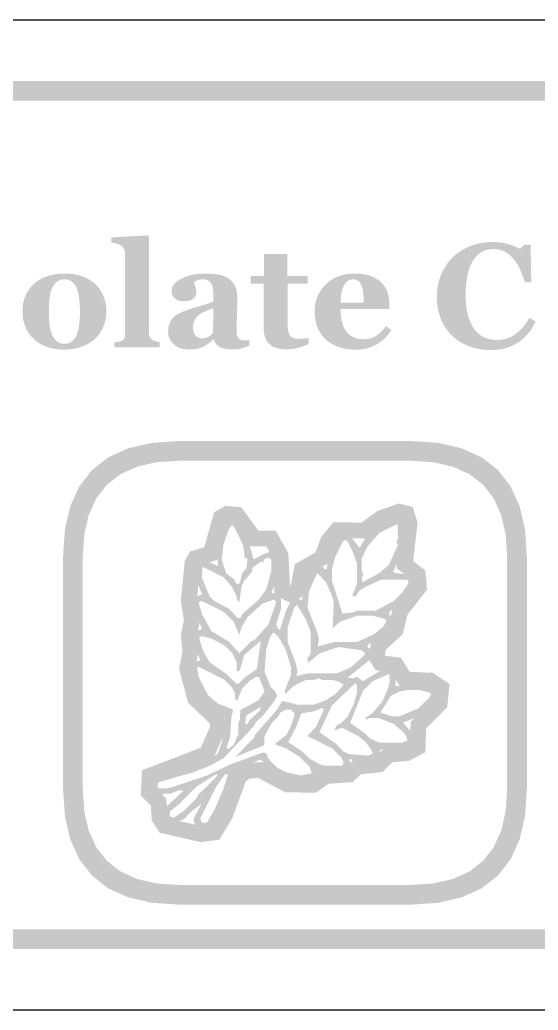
# Model space of a CAD drawing. Header units: millimetres. Extents: x 4 to 272, y 4 to 144.
# Drawn here: x 234.42 to 244.93, y 75.96 to 96.04 of the extents above; entities that cross this region are included whole.
import ezdxf

# ---------------------------------------------------------------- set-up
doc = ezdxf.new("R2010")
doc.units = ezdxf.units.MM
doc.layers.add('CUT', color=1, linetype='Continuous')
doc.layers.add('RASTER', color=7, linetype='Continuous')

msp = doc.modelspace()

# ---------------------------------------------------------------- hatches: boundary and pattern name
at = {"layer": 'RASTER'}
h = msp.add_hatch(color=7, dxfattribs=at)
h.paths.add_polyline_path([(209.2, 92.6), (209.234, 93.116), (209.337, 93.563), (209.509, 93.941), (209.75, 94.25), (210.059, 94.491), (210.438, 94.663), (210.884, 94.766), (211.4, 94.8), (268.6, 94.8), (269.116, 94.766), (269.563, 94.663), (269.941, 94.491), (270.25, 94.25), (270.491, 93.941), (270.663, 93.563), (270.766, 93.116), (270.8, 92.6), (270.8, 79.4), (270.766, 78.884), (270.662, 78.438), (270.491, 78.059), (270.25, 77.75), (269.941, 77.509), (269.563, 77.338), (269.116, 77.234), (268.6, 77.2), (211.4, 77.2), (210.884, 77.234), (210.438, 77.338), (210.059, 77.509), (209.75, 77.75), (209.509, 78.059), (209.337, 78.438), (209.234, 78.884), (209.2, 79.4)])
h.paths.add_polyline_path([(209.6, 92.6), (209.6, 79.4), (209.628, 78.978), (209.712, 78.613), (209.853, 78.303), (210.05, 78.05), (210.303, 77.853), (210.613, 77.712), (210.978, 77.628), (211.4, 77.6), (268.6, 77.6), (269.022, 77.628), (269.388, 77.712), (269.697, 77.853), (269.95, 78.05), (270.147, 78.303), (270.287, 78.613), (270.372, 78.978), (270.4, 79.4), (270.4, 92.6), (270.372, 93.022), (270.287, 93.388), (270.147, 93.697), (269.95, 93.95), (269.697, 94.147), (269.388, 94.288), (269.022, 94.372), (268.6, 94.4), (211.4, 94.4), (210.978, 94.372), (210.613, 94.288), (210.303, 94.147), (210.05, 93.95), (209.853, 93.697), (209.712, 93.388), (209.628, 93.022), (209.6, 92.6)], flags=0)
for points in [[(237.259, 89.4), (236.34, 89.4), (236.34, 89.507), (236.35, 89.508), (236.359, 89.508), (236.368, 89.509), (236.378, 89.51), (236.387, 89.511), (236.396, 89.512), (236.405, 89.513), (236.414, 89.514), (236.423, 89.515), (236.432, 89.517), (236.44, 89.518), (236.448, 89.52), (236.456, 89.522), (236.463, 89.524), (236.471, 89.526), (236.478, 89.529), (236.489, 89.534), (236.499, 89.539), (236.509, 89.544), (236.517, 89.55), (236.525, 89.557), (236.531, 89.564), (236.537, 89.571), (236.542, 89.579), (236.545, 89.588), (236.549, 89.597), (236.552, 89.607), (236.554, 89.618), (236.556, 89.629), (236.557, 89.641), (236.558, 89.653), (236.558, 89.667), (236.558, 91.29), (236.558, 91.303), (236.557, 91.317), (236.555, 91.33), (236.553, 91.343), (236.549, 91.356), (236.546, 91.369), (236.541, 91.381), (236.536, 91.393), (236.53, 91.404), (236.523, 91.415), (236.516, 91.425), (236.509, 91.435), (236.501, 91.444), (236.493, 91.452), (236.484, 91.459), (236.475, 91.465), (236.467, 91.47), (236.458, 91.475), (236.449, 91.48), (236.438, 91.484), (236.427, 91.489), (236.414, 91.493), (236.401, 91.498), (236.386, 91.502), (236.372, 91.506), (236.357, 91.51), (236.344, 91.513), (236.33, 91.516), (236.318, 91.518), (236.305, 91.52), (236.293, 91.522), (236.281, 91.523), (236.281, 91.629), (237.018, 91.668), (237.04, 91.644), (237.04, 89.686), (237.041, 89.672), (237.041, 89.66), (237.043, 89.648), (237.045, 89.637), (237.048, 89.626), (237.051, 89.616), (237.055, 89.606), (237.059, 89.598), (237.064, 89.59), (237.07, 89.582), (237.077, 89.575), (237.084, 89.568), (237.092, 89.561), (237.101, 89.555), (237.111, 89.55), (237.121, 89.545), (237.128, 89.542), (237.136, 89.539), (237.143, 89.536), (237.151, 89.533), (237.159, 89.53), (237.166, 89.527), (237.174, 89.524), (237.182, 89.522), (237.191, 89.519), (237.199, 89.517), (237.208, 89.515), (237.218, 89.513), (237.227, 89.511), (237.237, 89.509), (237.248, 89.508), (237.259, 89.507)], [(243.962, 89.344), (243.905, 89.345), (243.849, 89.349), (243.794, 89.355), (243.74, 89.363), (243.687, 89.373), (243.635, 89.386), (243.584, 89.401), (243.534, 89.418), (243.485, 89.438), (243.438, 89.459), (243.392, 89.483), (243.348, 89.509), (243.305, 89.537), (243.264, 89.567), (243.225, 89.599), (243.187, 89.633), (243.151, 89.668), (243.118, 89.706), (243.087, 89.745), (243.057, 89.787), (243.03, 89.83), (243.004, 89.876), (242.98, 89.924), (242.958, 89.973), (242.939, 90.025), (242.922, 90.077), (242.907, 90.131), (242.896, 90.186), (242.886, 90.243), (242.88, 90.3), (242.876, 90.359), (242.875, 90.42), (242.876, 90.479), (242.88, 90.538), (242.887, 90.596), (242.896, 90.652), (242.908, 90.708), (242.922, 90.762), (242.939, 90.815), (242.959, 90.867), (242.981, 90.918), (243.005, 90.967), (243.032, 91.014), (243.06, 91.059), (243.091, 91.103), (243.124, 91.145), (243.159, 91.185), (243.196, 91.224), (243.234, 91.26), (243.274, 91.294), (243.316, 91.325), (243.36, 91.355), (243.406, 91.383), (243.453, 91.408), (243.503, 91.432), (243.554, 91.453), (243.607, 91.472), (243.661, 91.489), (243.716, 91.503), (243.771, 91.514), (243.828, 91.523), (243.885, 91.529), (243.943, 91.533), (244.003, 91.534), (244.045, 91.534), (244.087, 91.532), (244.128, 91.528), (244.168, 91.524), (244.207, 91.518), (244.245, 91.511), (244.282, 91.502), (244.318, 91.493), (244.352, 91.482), (244.386, 91.471), (244.418, 91.46), (244.449, 91.448), (244.478, 91.436), (244.506, 91.424), (244.533, 91.411), (244.558, 91.398), (244.649, 91.479), (244.776, 91.479), (244.789, 90.72), (244.66, 90.72), (244.632, 90.804), (244.603, 90.882), (244.572, 90.954), (244.54, 91.021), (244.506, 91.082), (244.471, 91.137), (244.434, 91.186), (244.397, 91.23), (244.357, 91.268), (244.316, 91.301), (244.272, 91.329), (244.226, 91.352), (244.178, 91.369), (244.128, 91.382), (244.076, 91.39), (244.022, 91.392), (243.955, 91.388), (243.892, 91.377), (243.834, 91.358), (243.779, 91.332), (243.729, 91.297), (243.683, 91.256), (243.641, 91.207), (243.603, 91.15), (243.569, 91.086), (243.54, 91.016), (243.515, 90.94), (243.495, 90.858), (243.479, 90.77), (243.468, 90.676), (243.461, 90.576), (243.459, 90.469), (243.46, 90.409), (243.462, 90.35), (243.466, 90.294), (243.471, 90.24), (243.478, 90.188), (243.487, 90.139), (243.497, 90.092), (243.508, 90.047), (243.521, 90.004), (243.535, 89.963), (243.549, 89.925), (243.565, 89.889), (243.581, 89.855), (243.599, 89.822), (243.617, 89.793), (243.636, 89.765), (243.658, 89.738), (243.681, 89.713), (243.705, 89.69), (243.729, 89.668), (243.755, 89.649), (243.781, 89.631), (243.809, 89.615), (243.837, 89.601), (243.866, 89.589), (243.897, 89.579), (243.927, 89.57), (243.959, 89.562), (243.992, 89.557), (244.025, 89.553), (244.059, 89.55), (244.094, 89.549), (244.144, 89.551), (244.193, 89.556), (244.241, 89.565), (244.287, 89.577), (244.332, 89.593), (244.376, 89.612), (244.418, 89.635), (244.459, 89.661), (244.499, 89.69), (244.537, 89.724), (244.575, 89.76), (244.612, 89.801), (244.648, 89.845), (244.684, 89.892), (244.718, 89.943), (244.751, 89.998), (244.877, 89.921), (244.861, 89.89), (244.845, 89.859), (244.827, 89.829), (244.81, 89.799), (244.792, 89.771), (244.773, 89.743), (244.754, 89.717), (244.734, 89.691), (244.713, 89.666), (244.692, 89.642), (244.67, 89.618), (244.647, 89.596), (244.623, 89.575), (244.599, 89.554), (244.574, 89.534), (244.548, 89.516), (244.518, 89.496), (244.488, 89.478), (244.457, 89.46), (244.426, 89.444), (244.394, 89.429), (244.36, 89.415), (244.327, 89.402), (244.292, 89.39), (244.256, 89.379), (244.219, 89.37), (244.18, 89.362), (244.139, 89.356), (244.097, 89.351), (244.054, 89.347), (244.008, 89.345), (243.962, 89.344)], [(240.276, 89.467), (240.252, 89.457), (240.228, 89.447), (240.204, 89.438), (240.179, 89.428), (240.154, 89.419), (240.128, 89.41), (240.102, 89.402), (240.075, 89.393), (240.048, 89.386), (240.019, 89.379), (239.989, 89.373), (239.957, 89.369), (239.923, 89.365), (239.889, 89.363), (239.852, 89.361), (239.815, 89.36), (239.759, 89.362), (239.708, 89.367), (239.66, 89.376), (239.616, 89.388), (239.575, 89.404), (239.538, 89.423), (239.505, 89.446), (239.476, 89.472), (239.45, 89.501), (239.427, 89.533), (239.408, 89.569), (239.393, 89.607), (239.381, 89.648), (239.372, 89.692), (239.367, 89.74), (239.365, 89.79), (239.365, 90.689), (239.101, 90.689), (239.101, 90.847), (239.371, 90.847), (239.371, 91.291), (239.847, 91.291), (239.847, 90.847), (240.257, 90.847), (240.257, 90.689), (239.85, 90.689), (239.85, 89.886), (239.851, 89.845), (239.853, 89.807), (239.857, 89.772), (239.862, 89.74), (239.868, 89.711), (239.877, 89.685), (239.886, 89.663), (239.897, 89.643), (239.911, 89.626), (239.926, 89.612), (239.944, 89.599), (239.964, 89.589), (239.986, 89.581), (240.011, 89.576), (240.039, 89.573), (240.068, 89.571), (240.078, 89.571), (240.09, 89.572), (240.102, 89.572), (240.115, 89.573), (240.13, 89.574), (240.145, 89.575), (240.161, 89.576), (240.178, 89.577), (240.195, 89.579), (240.21, 89.58), (240.225, 89.582), (240.238, 89.583), (240.249, 89.585), (240.26, 89.587), (240.269, 89.589), (240.276, 89.59)]]:
    msp.add_hatch(color=7, dxfattribs=at).paths.add_polyline_path(points)
h = msp.add_hatch(color=7, dxfattribs=at)
h.paths.add_polyline_path([(235.955, 90.68), (235.981, 90.654), (236.006, 90.627), (236.029, 90.599), (236.05, 90.569), (236.07, 90.538), (236.089, 90.506), (236.105, 90.473), (236.12, 90.439), (236.134, 90.403), (236.145, 90.367), (236.155, 90.33), (236.163, 90.292), (236.169, 90.254), (236.174, 90.214), (236.177, 90.175), (236.177, 90.134), (236.177, 90.094), (236.174, 90.054), (236.17, 90.015), (236.163, 89.976), (236.155, 89.938), (236.146, 89.9), (236.134, 89.863), (236.121, 89.827), (236.106, 89.792), (236.09, 89.757), (236.071, 89.725), (236.052, 89.693), (236.03, 89.663), (236.007, 89.634), (235.983, 89.606), (235.956, 89.58), (235.927, 89.554), (235.896, 89.528), (235.863, 89.505), (235.829, 89.483), (235.794, 89.463), (235.758, 89.444), (235.72, 89.427), (235.68, 89.412), (235.639, 89.398), (235.597, 89.386), (235.553, 89.376), (235.508, 89.368), (235.462, 89.361), (235.414, 89.357), (235.364, 89.354), (235.313, 89.353), (235.269, 89.354), (235.226, 89.356), (235.183, 89.36), (235.142, 89.366), (235.101, 89.373), (235.061, 89.382), (235.022, 89.392), (234.984, 89.404), (234.947, 89.418), (234.911, 89.433), (234.877, 89.45), (234.843, 89.468), (234.81, 89.489), (234.779, 89.51), (234.748, 89.533), (234.719, 89.558), (234.691, 89.583), (234.666, 89.61), (234.642, 89.638), (234.619, 89.668), (234.598, 89.699), (234.578, 89.731), (234.56, 89.765), (234.543, 89.801), (234.528, 89.837), (234.515, 89.875), (234.503, 89.914), (234.494, 89.954), (234.487, 89.994), (234.482, 90.036), (234.479, 90.079), (234.478, 90.124), (234.479, 90.167), (234.482, 90.209), (234.486, 90.25), (234.492, 90.29), (234.5, 90.328), (234.51, 90.365), (234.521, 90.402), (234.535, 90.436), (234.55, 90.47), (234.566, 90.503), (234.585, 90.535), (234.605, 90.566), (234.627, 90.596), (234.651, 90.625), (234.677, 90.653), (234.704, 90.68), (234.732, 90.705), (234.761, 90.729), (234.792, 90.751), (234.825, 90.771), (234.859, 90.79), (234.895, 90.808), (234.932, 90.824), (234.971, 90.839), (235.012, 90.852), (235.053, 90.864), (235.096, 90.874), (235.139, 90.882), (235.184, 90.888), (235.231, 90.892), (235.278, 90.895), (235.326, 90.896), (235.377, 90.895), (235.426, 90.892), (235.473, 90.888), (235.519, 90.882), (235.564, 90.874), (235.606, 90.864), (235.648, 90.852), (235.688, 90.839), (235.726, 90.824), (235.763, 90.808), (235.798, 90.79), (235.832, 90.771), (235.865, 90.751), (235.896, 90.729), (235.926, 90.705), (235.955, 90.68)])
h.paths.add_polyline_path([(235.58, 89.665), (235.588, 89.686), (235.595, 89.708), (235.602, 89.732), (235.608, 89.756), (235.614, 89.781), (235.619, 89.808), (235.623, 89.836), (235.627, 89.864), (235.631, 89.894), (235.634, 89.925), (235.637, 89.958), (235.639, 89.991), (235.641, 90.026), (235.642, 90.062), (235.643, 90.099), (235.643, 90.137), (235.643, 90.163), (235.642, 90.19), (235.641, 90.218), (235.639, 90.247), (235.637, 90.276), (235.635, 90.307), (235.632, 90.339), (235.628, 90.371), (235.624, 90.403), (235.62, 90.434), (235.615, 90.462), (235.61, 90.489), (235.604, 90.514), (235.598, 90.538), (235.591, 90.559), (235.584, 90.579), (235.575, 90.602), (235.565, 90.623), (235.554, 90.643), (235.542, 90.662), (235.53, 90.679), (235.516, 90.695), (235.502, 90.71), (235.487, 90.724), (235.471, 90.737), (235.454, 90.747), (235.435, 90.756), (235.416, 90.764), (235.396, 90.77), (235.375, 90.774), (235.353, 90.776), (235.329, 90.777), (235.304, 90.776), (235.28, 90.773), (235.257, 90.769), (235.236, 90.763), (235.216, 90.755), (235.197, 90.745), (235.179, 90.733), (235.163, 90.72), (235.148, 90.705), (235.134, 90.689), (235.12, 90.672), (235.108, 90.654), (235.096, 90.635), (235.086, 90.615), (235.076, 90.594), (235.067, 90.572), (235.06, 90.551), (235.053, 90.528), (235.047, 90.505), (235.041, 90.481), (235.036, 90.456), (235.032, 90.431), (235.028, 90.404), (235.025, 90.376), (235.022, 90.348), (235.02, 90.32), (235.018, 90.291), (235.016, 90.262), (235.015, 90.233), (235.014, 90.203), (235.013, 90.173), (235.013, 90.143), (235.013, 90.104), (235.014, 90.066), (235.014, 90.031), (235.016, 89.997), (235.017, 89.965), (235.019, 89.934), (235.021, 89.905), (235.023, 89.878), (235.026, 89.852), (235.03, 89.826), (235.035, 89.8), (235.041, 89.773), (235.047, 89.747), (235.055, 89.721), (235.064, 89.694), (235.073, 89.668), (235.082, 89.646), (235.092, 89.625), (235.102, 89.605), (235.114, 89.587), (235.127, 89.569), (235.14, 89.553), (235.154, 89.538), (235.17, 89.525), (235.186, 89.512), (235.203, 89.501), (235.222, 89.492), (235.241, 89.485), (235.262, 89.479), (235.283, 89.475), (235.306, 89.473), (235.329, 89.472), (235.351, 89.473), (235.372, 89.475), (235.392, 89.479), (235.411, 89.484), (235.429, 89.491), (235.447, 89.499), (235.464, 89.509), (235.48, 89.521), (235.496, 89.534), (235.51, 89.548), (235.524, 89.564), (235.537, 89.581), (235.549, 89.6), (235.56, 89.62), (235.57, 89.642), (235.58, 89.665)], flags=0)
h = msp.add_hatch(color=7, dxfattribs=at)
h.paths.add_polyline_path([(239.073, 89.431), (239.057, 89.424), (239.04, 89.417), (239.022, 89.411), (239.003, 89.404), (238.984, 89.398), (238.964, 89.391), (238.943, 89.385), (238.921, 89.379), (238.899, 89.374), (238.877, 89.369), (238.854, 89.365), (238.831, 89.362), (238.807, 89.359), (238.784, 89.358), (238.759, 89.356), (238.735, 89.356), (238.692, 89.357), (238.651, 89.359), (238.613, 89.364), (238.579, 89.369), (238.547, 89.377), (238.518, 89.386), (238.493, 89.397), (238.47, 89.41), (238.45, 89.424), (238.431, 89.439), (238.414, 89.456), (238.399, 89.475), (238.385, 89.494), (238.373, 89.516), (238.363, 89.538), (238.354, 89.563), (238.345, 89.563), (238.333, 89.55), (238.321, 89.539), (238.309, 89.527), (238.297, 89.516), (238.285, 89.506), (238.273, 89.496), (238.261, 89.487), (238.25, 89.478), (238.238, 89.469), (238.226, 89.461), (238.214, 89.453), (238.202, 89.445), (238.189, 89.438), (238.177, 89.431), (238.164, 89.424), (238.151, 89.418), (238.134, 89.41), (238.117, 89.403), (238.1, 89.396), (238.083, 89.39), (238.067, 89.384), (238.05, 89.379), (238.034, 89.374), (238.018, 89.37), (238.001, 89.366), (237.983, 89.363), (237.963, 89.361), (237.942, 89.358), (237.919, 89.357), (237.894, 89.356), (237.868, 89.355), (237.84, 89.355), (237.798, 89.356), (237.758, 89.361), (237.72, 89.369), (237.683, 89.38), (237.647, 89.394), (237.613, 89.411), (237.581, 89.431), (237.55, 89.455), (237.522, 89.481), (237.497, 89.509), (237.477, 89.539), (237.46, 89.572), (237.447, 89.606), (237.437, 89.642), (237.432, 89.68), (237.43, 89.721), (237.43, 89.744), (237.432, 89.767), (237.434, 89.788), (237.437, 89.809), (237.44, 89.829), (237.445, 89.848), (237.45, 89.866), (237.456, 89.883), (237.463, 89.899), (237.471, 89.915), (237.479, 89.93), (237.488, 89.945), (237.498, 89.96), (237.508, 89.974), (237.519, 89.988), (237.531, 90.001), (237.542, 90.012), (237.554, 90.023), (237.566, 90.033), (237.578, 90.043), (237.591, 90.053), (237.605, 90.062), (237.619, 90.07), (237.633, 90.078), (237.647, 90.086), (237.662, 90.093), (237.678, 90.101), (237.693, 90.108), (237.709, 90.115), (237.726, 90.122), (237.742, 90.129), (237.76, 90.135), (237.793, 90.147), (237.829, 90.16), (237.866, 90.172), (237.905, 90.185), (237.945, 90.197), (237.987, 90.21), (238.031, 90.223), (238.076, 90.236), (238.121, 90.249), (238.162, 90.261), (238.2, 90.273), (238.236, 90.285), (238.268, 90.296), (238.297, 90.308), (238.323, 90.318), (238.345, 90.329), (238.345, 90.469), (238.345, 90.479), (238.345, 90.489), (238.345, 90.5), (238.344, 90.512), (238.343, 90.524), (238.342, 90.537), (238.341, 90.551), (238.34, 90.566), (238.338, 90.581), (238.336, 90.595), (238.333, 90.608), (238.33, 90.621), (238.327, 90.634), (238.323, 90.645), (238.319, 90.657), (238.315, 90.667), (238.309, 90.679), (238.303, 90.69), (238.296, 90.7), (238.288, 90.71), (238.28, 90.72), (238.271, 90.729), (238.261, 90.738), (238.25, 90.746), (238.239, 90.754), (238.227, 90.76), (238.213, 90.766), (238.199, 90.77), (238.184, 90.774), (238.169, 90.776), (238.152, 90.778), (238.135, 90.778), (238.119, 90.778), (238.104, 90.777), (238.089, 90.776), (238.075, 90.774), (238.062, 90.771), (238.05, 90.768), (238.038, 90.764), (238.027, 90.76), (238.016, 90.756), (238.006, 90.751), (237.997, 90.746), (237.988, 90.742), (237.979, 90.737), (237.972, 90.732), (237.964, 90.728), (237.957, 90.723), (237.959, 90.715), (237.96, 90.706), (237.963, 90.696), (237.966, 90.686), (237.969, 90.674), (237.973, 90.662), (237.977, 90.648), (237.982, 90.633), (237.987, 90.618), (237.991, 90.604), (237.995, 90.589), (237.998, 90.574), (238, 90.56), (238.001, 90.546), (238.002, 90.532), (238.003, 90.518), (238.002, 90.511), (238.002, 90.504), (238.001, 90.497), (237.999, 90.49), (237.998, 90.482), (237.995, 90.473), (237.993, 90.465), (237.99, 90.455), (237.986, 90.446), (237.982, 90.438), (237.978, 90.43), (237.973, 90.422), (237.968, 90.415), (237.963, 90.408), (237.957, 90.402), (237.951, 90.396), (237.943, 90.389), (237.934, 90.382), (237.925, 90.376), (237.916, 90.37), (237.906, 90.365), (237.896, 90.36), (237.886, 90.355), (237.876, 90.351), (237.865, 90.347), (237.852, 90.344), (237.838, 90.341), (237.823, 90.339), (237.806, 90.337), (237.788, 90.336), (237.769, 90.335), (237.748, 90.335), (237.718, 90.335), (237.69, 90.338), (237.664, 90.343), (237.64, 90.349), (237.617, 90.358), (237.597, 90.368), (237.578, 90.38), (237.562, 90.394), (237.547, 90.409), (237.534, 90.426), (237.523, 90.443), (237.515, 90.462), (237.508, 90.482), (237.503, 90.503), (237.5, 90.525), (237.499, 90.548), (237.5, 90.569), (237.503, 90.588), (237.508, 90.608), (237.515, 90.626), (237.524, 90.644), (237.535, 90.662), (237.549, 90.679), (237.564, 90.696), (237.581, 90.712), (237.598, 90.727), (237.617, 90.741), (237.636, 90.755), (237.657, 90.768), (237.678, 90.781), (237.7, 90.792), (237.723, 90.803), (237.746, 90.814), (237.771, 90.824), (237.796, 90.833), (237.822, 90.842), (237.849, 90.851), (237.877, 90.858), (237.906, 90.865), (237.935, 90.871), (237.965, 90.877), (237.994, 90.882), (238.023, 90.886), (238.051, 90.89), (238.079, 90.892), (238.106, 90.894), (238.132, 90.895), (238.158, 90.896), (238.193, 90.895), (238.228, 90.895), (238.261, 90.893), (238.294, 90.891), (238.326, 90.889), (238.358, 90.886), (238.389, 90.883), (238.419, 90.879), (238.448, 90.874), (238.477, 90.868), (238.504, 90.861), (238.531, 90.853), (238.558, 90.844), (238.583, 90.833), (238.608, 90.822), (238.633, 90.809), (238.655, 90.796), (238.676, 90.781), (238.695, 90.764), (238.714, 90.746), (238.732, 90.727), (238.748, 90.706), (238.763, 90.684), (238.777, 90.66), (238.789, 90.635), (238.8, 90.608), (238.809, 90.579), (238.817, 90.548), (238.823, 90.516), (238.827, 90.481), (238.829, 90.445), (238.83, 90.406), (238.83, 90.364), (238.83, 90.32), (238.829, 90.274), (238.829, 90.225), (238.828, 90.175), (238.827, 90.123), (238.825, 90.07), (238.824, 90.014), (238.822, 89.959), (238.821, 89.91), (238.82, 89.865), (238.819, 89.826), (238.818, 89.791), (238.818, 89.761), (238.817, 89.735), (238.817, 89.715), (238.817, 89.699), (238.818, 89.684), (238.82, 89.669), (238.822, 89.656), (238.825, 89.643), (238.828, 89.632), (238.832, 89.621), (238.837, 89.611), (238.842, 89.602), (238.848, 89.593), (238.855, 89.585), (238.862, 89.578), (238.87, 89.571), (238.879, 89.565), (238.888, 89.559), (238.898, 89.554), (238.904, 89.551), (238.912, 89.549), (238.92, 89.546), (238.93, 89.544), (238.94, 89.543), (238.951, 89.542), (238.963, 89.541), (238.976, 89.54), (238.989, 89.539), (239.002, 89.539), (239.015, 89.539), (239.027, 89.538), (239.039, 89.538), (239.051, 89.538), (239.062, 89.538), (239.073, 89.538)])
h.paths.add_polyline_path([(238.345, 90.194), (238.325, 90.187), (238.305, 90.18), (238.284, 90.172), (238.264, 90.164), (238.243, 90.156), (238.223, 90.148), (238.203, 90.139), (238.183, 90.13), (238.163, 90.121), (238.144, 90.112), (238.127, 90.103), (238.11, 90.093), (238.094, 90.084), (238.078, 90.074), (238.064, 90.065), (238.051, 90.055), (238.038, 90.044), (238.025, 90.033), (238.014, 90.021), (238.003, 90.008), (237.992, 89.995), (237.983, 89.98), (237.974, 89.966), (237.966, 89.95), (237.959, 89.934), (237.953, 89.917), (237.947, 89.899), (237.943, 89.881), (237.94, 89.862), (237.937, 89.842), (237.936, 89.821), (237.935, 89.8), (237.936, 89.772), (237.939, 89.747), (237.943, 89.723), (237.948, 89.701), (237.956, 89.682), (237.965, 89.664), (237.975, 89.648), (237.987, 89.634), (238.001, 89.622), (238.015, 89.612), (238.03, 89.603), (238.045, 89.596), (238.062, 89.59), (238.079, 89.586), (238.097, 89.584), (238.115, 89.583), (238.135, 89.584), (238.154, 89.585), (238.172, 89.588), (238.189, 89.591), (238.205, 89.596), (238.22, 89.602), (238.235, 89.608), (238.248, 89.616), (238.261, 89.625), (238.273, 89.634), (238.285, 89.643), (238.297, 89.653), (238.308, 89.663), (238.319, 89.674), (238.33, 89.686), (238.34, 89.697)], flags=0)
h = msp.add_hatch(color=7, dxfattribs=at)
h.paths.add_polyline_path([(241.953, 89.75), (241.94, 89.729), (241.926, 89.709), (241.912, 89.689), (241.897, 89.669), (241.881, 89.649), (241.865, 89.63), (241.847, 89.611), (241.83, 89.593), (241.811, 89.574), (241.792, 89.557), (241.772, 89.54), (241.752, 89.524), (241.731, 89.508), (241.71, 89.494), (241.688, 89.479), (241.665, 89.466), (241.64, 89.452), (241.616, 89.44), (241.591, 89.428), (241.566, 89.417), (241.541, 89.407), (241.516, 89.398), (241.491, 89.389), (241.466, 89.382), (241.441, 89.375), (241.414, 89.369), (241.387, 89.364), (241.358, 89.36), (241.329, 89.357), (241.299, 89.355), (241.268, 89.354), (241.236, 89.353), (241.182, 89.354), (241.131, 89.357), (241.081, 89.362), (241.034, 89.369), (240.988, 89.377), (240.944, 89.388), (240.902, 89.4), (240.861, 89.415), (240.823, 89.431), (240.786, 89.448), (240.751, 89.467), (240.718, 89.487), (240.686, 89.508), (240.656, 89.531), (240.628, 89.555), (240.601, 89.58), (240.576, 89.607), (240.553, 89.635), (240.532, 89.663), (240.512, 89.694), (240.493, 89.725), (240.477, 89.757), (240.462, 89.791), (240.448, 89.826), (240.436, 89.861), (240.426, 89.898), (240.417, 89.935), (240.41, 89.973), (240.405, 90.012), (240.401, 90.051), (240.398, 90.091), (240.398, 90.132), (240.399, 90.17), (240.401, 90.206), (240.405, 90.243), (240.411, 90.279), (240.419, 90.314), (240.429, 90.35), (240.44, 90.384), (240.453, 90.419), (240.467, 90.453), (240.483, 90.485), (240.5, 90.517), (240.519, 90.548), (240.539, 90.578), (240.561, 90.607), (240.584, 90.635), (240.609, 90.663), (240.634, 90.688), (240.662, 90.712), (240.691, 90.735), (240.721, 90.757), (240.753, 90.777), (240.787, 90.796), (240.823, 90.814), (240.86, 90.831), (240.898, 90.846), (240.938, 90.859), (240.979, 90.87), (241.02, 90.879), (241.063, 90.887), (241.107, 90.892), (241.153, 90.895), (241.199, 90.896), (241.249, 90.895), (241.297, 90.892), (241.342, 90.889), (241.386, 90.883), (241.427, 90.876), (241.465, 90.868), (241.502, 90.857), (241.536, 90.846), (241.568, 90.833), (241.599, 90.819), (241.628, 90.803), (241.656, 90.786), (241.683, 90.769), (241.708, 90.75), (241.732, 90.729), (241.754, 90.708), (241.774, 90.687), (241.793, 90.664), (241.81, 90.641), (241.826, 90.617), (241.841, 90.592), (241.854, 90.566), (241.866, 90.539), (241.876, 90.511), (241.885, 90.483), (241.892, 90.454), (241.899, 90.424), (241.904, 90.395), (241.908, 90.365), (241.911, 90.335), (241.913, 90.304), (241.914, 90.273), (241.914, 90.178), (240.924, 90.178), (240.925, 90.105), (240.931, 90.037), (240.94, 89.973), (240.953, 89.913), (240.969, 89.859), (240.989, 89.808), (241.012, 89.762), (241.039, 89.721), (241.07, 89.684), (241.106, 89.652), (241.145, 89.625), (241.189, 89.603), (241.237, 89.586), (241.29, 89.574), (241.346, 89.567), (241.407, 89.564), (241.441, 89.565), (241.474, 89.569), (241.506, 89.575), (241.538, 89.583), (241.568, 89.594), (241.598, 89.606), (241.627, 89.622), (241.655, 89.64), (241.682, 89.659), (241.707, 89.68), (241.732, 89.702), (241.756, 89.725), (241.779, 89.75), (241.801, 89.775), (241.822, 89.802), (241.842, 89.831)])
h.paths.add_polyline_path([(241.394, 90.307), (241.394, 90.329), (241.393, 90.351), (241.393, 90.373), (241.392, 90.396), (241.39, 90.418), (241.389, 90.441), (241.387, 90.464), (241.385, 90.487), (241.383, 90.509), (241.38, 90.531), (241.377, 90.551), (241.373, 90.571), (241.369, 90.589), (241.364, 90.606), (241.36, 90.623), (241.354, 90.638), (241.348, 90.654), (241.341, 90.67), (241.333, 90.685), (241.325, 90.698), (241.316, 90.711), (241.307, 90.722), (241.297, 90.732), (241.286, 90.742), (241.275, 90.75), (241.263, 90.757), (241.251, 90.763), (241.237, 90.768), (241.223, 90.772), (241.209, 90.775), (241.193, 90.776), (241.177, 90.777), (241.15, 90.775), (241.123, 90.77), (241.099, 90.761), (241.076, 90.748), (241.054, 90.732), (241.033, 90.713), (241.014, 90.689), (240.997, 90.663), (240.981, 90.632), (240.967, 90.597), (240.955, 90.558), (240.945, 90.515), (240.937, 90.468), (240.93, 90.416), (240.926, 90.361), (240.924, 90.301)], flags=0)
h = msp.add_hatch(color=7, dxfattribs=at)
h.paths.add_polyline_path([(235.3, 85.15), (235.337, 85.701), (235.447, 86.178), (235.63, 86.582), (235.888, 86.913), (236.218, 87.17), (236.622, 87.353), (237.099, 87.463), (237.65, 87.5), (242.35, 87.5), (242.901, 87.463), (243.378, 87.353), (243.782, 87.17), (244.112, 86.913), (244.37, 86.582), (244.553, 86.178), (244.663, 85.701), (244.7, 85.15), (244.7, 80.45), (244.663, 79.899), (244.553, 79.422), (244.37, 79.018), (244.112, 78.688), (243.782, 78.43), (243.378, 78.247), (242.901, 78.137), (242.35, 78.1), (237.65, 78.1), (237.099, 78.137), (236.622, 78.247), (236.218, 78.43), (235.888, 78.688), (235.63, 79.018), (235.447, 79.422), (235.337, 79.899), (235.3, 80.45)])
h.paths.add_polyline_path([(235.7, 85.15), (235.7, 80.45), (235.73, 79.993), (235.822, 79.597), (235.974, 79.262), (236.188, 78.988), (236.462, 78.774), (236.797, 78.622), (237.193, 78.53), (237.65, 78.5), (242.35, 78.5), (242.807, 78.53), (243.203, 78.622), (243.538, 78.774), (243.813, 78.988), (244.026, 79.262), (244.178, 79.597), (244.27, 79.993), (244.3, 80.45), (244.3, 85.15), (244.27, 85.607), (244.178, 86.003), (244.026, 86.338), (243.813, 86.613), (243.538, 86.826), (243.203, 86.978), (242.807, 87.07), (242.35, 87.1), (237.65, 87.1), (237.193, 87.07), (236.797, 86.978), (236.462, 86.826), (236.187, 86.613), (235.974, 86.338), (235.822, 86.003), (235.73, 85.607), (235.7, 85.15)], flags=0)
h = msp.add_hatch(color=7, dxfattribs=at)
h.paths.add_polyline_path([(242.108, 86.234), (242.385, 86.163), (242.485, 85.842), (242.395, 85.067), (242.642, 84.876), (242.677, 84.486), (242.279, 83.976), (242.186, 83.586), (241.843, 83.269), (241.823, 83.155), (241.827, 83.148), (242.152, 83.104), (242.324, 82.821), (242.794, 82.8), (243.131, 82.575), (243.087, 82.106), (242.66, 81.673), (242.642, 81.192), (242.315, 81.016), (241.97, 80.988), (241.771, 80.789), (241.343, 80.746), (241.167, 80.583), (240.685, 80.552), (240.425, 80.368), (239.797, 80.379), (239.259, 80.667), (239.081, 80.656), (239.004, 80.599), (238.728, 79.848), (238.466, 79.415), (238.087, 79.368), (237.263, 79.556), (237.097, 79.805), (237.081, 80.105), (236.874, 80.312), (236.899, 80.824), (238.093, 81.282), (238.281, 81.712), (238.27, 81.779), (237.832, 82.197), (237.651, 82.884), (237.72, 83.231), (237.687, 83.566), (237.749, 83.858), (237.687, 84.253), (237.766, 85.068), (237.875, 85.261), (238.162, 85.345), (238.36, 86.053), (238.586, 86.184), (238.912, 86.157), (239.261, 85.683), (239.608, 85.683), (239.866, 85.228), (239.897, 84.582), (239.91, 84.575), (239.918, 84.58), (239.999, 85.005), (240.416, 85.243), (240.532, 85.554), (240.778, 85.855), (241.346, 85.844), (241.669, 86.08)])
h.paths.add_polyline_path([(242.122, 85.9), (241.82, 85.794), (241.448, 85.522), (240.928, 85.532), (240.814, 85.392), (240.676, 85.022), (240.285, 84.8), (240.206, 84.383), (239.927, 84.208), (239.586, 84.381), (239.55, 85.137), (239.421, 85.363), (239.1, 85.363), (238.741, 85.85), (238.66, 85.857), (238.633, 85.841), (238.423, 85.087), (238.089, 84.99), (238.078, 84.97), (238.01, 84.263), (238.075, 83.849), (238.01, 83.548), (238.044, 83.215), (237.979, 82.894), (238.119, 82.366), (238.569, 81.936), (238.612, 81.669), (238.332, 81.031), (237.209, 80.6), (237.201, 80.438), (237.394, 80.245), (237.412, 79.91), (237.459, 79.839), (238.104, 79.693), (238.273, 79.713), (238.438, 79.987), (238.736, 80.799), (238.967, 80.969), (239.329, 80.992), (239.88, 80.698), (240.326, 80.69), (240.574, 80.866), (241.033, 80.895), (241.204, 81.053), (241.625, 81.096), (241.827, 81.298), (242.222, 81.33), (242.329, 81.387), (242.345, 81.809), (242.779, 82.25), (242.795, 82.415), (242.691, 82.484), (242.14, 82.509), (241.958, 82.807), (241.635, 82.851), (241.486, 83.09), (241.546, 83.431), (241.897, 83.755), (241.984, 84.119), (242.347, 84.583), (242.336, 84.708), (242.056, 84.924), (242.159, 85.812), (242.132, 85.898), (242.122, 85.9)], flags=0)
h = msp.add_hatch(color=7, dxfattribs=at)
h.paths.add_polyline_path([(238.66, 85.95), (238.793, 85.904), (238.927, 85.737), (239.05, 85.493), (239.161, 85.102), (239.484, 85.259), (239.561, 85.236), (239.618, 85.159), (239.618, 84.992), (239.651, 84.892), (239.585, 84.558), (239.518, 84.425), (239.661, 84.368), (239.718, 84.291), (239.718, 84.091), (239.618, 83.79), (239.641, 83.714), (239.695, 83.667), (239.818, 84.057), (239.908, 84.234), (240.019, 84.325), (240.142, 84.268), (240.185, 84.558), (240.252, 84.759), (240.376, 84.969), (240.486, 84.992), (240.576, 84.949), (240.596, 84.902), (240.643, 84.902), (240.686, 85.193), (240.91, 85.603), (241.02, 85.66), (241.063, 85.637), (241.311, 85.336), (241.411, 85.503), (241.678, 85.77), (241.888, 85.894), (242.122, 85.96), (242.165, 85.937), (242.222, 85.86), (242.222, 85.493), (242.122, 85.126), (241.988, 84.859), (242.022, 84.825), (242.289, 84.792), (242.399, 84.735), (242.422, 84.592), (242.332, 84.415), (242.245, 84.335), (242.199, 84.248), (241.911, 84.034), (241.911, 83.981), (241.988, 83.891), (241.931, 83.714), (241.765, 83.547), (241.477, 83.366), (241.464, 83.333), (241.554, 83.256), (241.554, 83.156), (241.497, 83.046), (241.063, 82.699), (241.187, 82.689), (241.254, 82.722), (241.377, 82.632), (241.755, 82.856), (241.955, 82.889), (242.055, 82.789), (242.032, 82.532), (242.689, 82.555), (242.866, 82.465), (242.89, 82.321), (242.833, 82.211), (242.566, 81.944), (242.189, 81.787), (242.365, 81.597), (242.422, 81.487), (242.399, 81.343), (242.322, 81.287), (242.189, 81.253), (241.755, 81.253), (241.721, 81.22), (241.698, 81.076), (241.621, 81.019), (241.187, 81.019), (241.12, 81.053), (241.097, 81.043), (241.12, 80.986), (241.097, 80.843), (240.953, 80.786), (240.486, 80.819), (240.443, 80.662), (240.352, 80.619), (239.918, 80.619), (239.785, 80.652), (239.541, 80.776), (239.307, 81.043), (238.793, 80.843), (238.616, 80.285), (238.393, 79.774), (238.326, 79.674), (238.216, 79.617), (238.116, 79.617), (238.005, 79.674), (237.949, 79.784), (237.949, 79.851), (238.106, 80.141), (237.905, 79.995), (237.758, 79.841), (237.581, 79.751), (237.481, 79.751), (237.391, 79.794), (237.348, 79.884), (237.371, 80.061), (237.738, 80.409), (237.648, 80.419), (237.481, 80.352), (237.348, 80.352), (237.281, 80.318), (237.137, 80.409), (237.114, 80.619), (237.137, 80.662), (237.248, 80.719), (237.949, 80.919), (238.426, 81.143), (238.516, 81.387), (238.583, 81.721), (238.583, 81.921), (238.339, 82.044), (238.139, 82.245), (237.982, 82.522), (237.915, 82.755), (237.939, 82.999), (238.082, 83.056), (237.949, 83.423), (237.949, 83.59), (237.972, 83.634), (238.116, 83.69), (237.949, 84.124), (237.949, 84.291), (237.972, 84.335), (238.116, 84.391), (238.015, 84.658), (237.992, 84.902), (238.015, 84.992), (238.082, 85.059), (238.216, 85.059), (238.439, 84.969), (238.416, 85.393), (238.483, 85.66), (238.606, 85.904)])
h.paths.add_polyline_path([(242.078, 85.817), (241.711, 85.637), (241.477, 85.37), (241.354, 85.126), (241.354, 84.859), (241.387, 84.792), (241.354, 84.725), (241.364, 84.635), (241.698, 84.815), (241.898, 84.982), (242.088, 85.393), (242.055, 85.46), (242.088, 85.526)], flags=0)
h.paths.add_polyline_path([(238.717, 85.794), (238.65, 85.693), (238.55, 85.393), (238.516, 85.092), (238.606, 84.815), (238.76, 84.702), (238.807, 84.615), (238.85, 84.592), (238.883, 84.625), (238.927, 84.815), (239.017, 84.925), (239.04, 85.116), (238.984, 85.126), (238.95, 85.393), (238.76, 85.77)], flags=0)
h.paths.add_polyline_path([(241.02, 85.493), (240.977, 85.47), (240.82, 85.159), (240.753, 84.925), (240.753, 84.658), (240.963, 84.001), (241.187, 84.024), (241.254, 84.057), (241.621, 84.057), (241.998, 84.248), (242.165, 84.415), (242.299, 84.615), (242.299, 84.668), (242.255, 84.692), (241.755, 84.692), (241.411, 84.535), (241.311, 84.468), (241.23, 84.348), (241.177, 84.348), (241.164, 84.381), (241.254, 84.592), (241.254, 85.026), (241.164, 85.269), (241.063, 85.47)], flags=0)
h.paths.add_polyline_path([(239.418, 85.126), (239.361, 85.082), (239.374, 85.036), (239.317, 85.059), (239.141, 84.936), (239.127, 84.849), (238.974, 84.668), (238.917, 84.558), (238.873, 84.234), (238.817, 84.291), (238.817, 84.358), (238.727, 84.535), (238.56, 84.735), (238.126, 84.949), (238.116, 84.725), (238.273, 84.348), (238.373, 84.248), (238.66, 84.101), (238.84, 83.914), (238.893, 83.914), (238.94, 84.001), (239.261, 84.281), (239.418, 84.491), (239.518, 84.859), (239.518, 85.092), (239.484, 85.126)], flags=0)
h.paths.add_polyline_path([(240.453, 84.825), (240.286, 84.458), (240.252, 84.124), (240.453, 83.623), (240.486, 83.49), (240.463, 83.333), (240.786, 83.423), (241.254, 83.423), (241.598, 83.58), (241.798, 83.747), (241.855, 83.857), (241.821, 83.891), (241.588, 83.957), (241.254, 83.957), (240.91, 83.834), (240.763, 83.7), (240.786, 84.224), (240.753, 84.358), (240.629, 84.635)], flags=0)
h.paths.add_polyline_path([(239.585, 84.291), (239.341, 84.201), (239.04, 83.934), (238.917, 83.724), (238.873, 83.567), (238.76, 83.834), (238.56, 84.034), (238.182, 84.224), (238.082, 84.258), (238.049, 84.224), (238.116, 83.991), (238.306, 83.647), (238.66, 83.433), (238.873, 83.2), (239.107, 83.433), (239.194, 83.48), (239.461, 83.78), (239.618, 84.224)], flags=0)
h.paths.add_polyline_path([(240.042, 84.181), (239.985, 84.124), (239.852, 83.724), (239.852, 83.423), (240.019, 82.989), (240.052, 82.822), (240.029, 82.732), (240.252, 82.789), (240.853, 82.789), (241.13, 82.912), (241.397, 83.146), (241.421, 83.189), (241.354, 83.256), (240.887, 83.323), (240.509, 83.2), (240.262, 82.999), (240.252, 83.089), (240.319, 83.189), (240.319, 83.623), (240.229, 83.867)], flags=0)
h.paths.add_polyline_path([(239.575, 83.613), (239.541, 83.6), (239.484, 83.49), (239.418, 83.29), (239.384, 82.822), (239.508, 82.512), (239.595, 82.432), (239.641, 82.345), (239.595, 82.245), (239.361, 81.944), (239.207, 81.797), (239.161, 81.711), (238.56, 81.076), (238.283, 80.919), (237.949, 80.786), (237.248, 80.585), (237.214, 80.552), (237.224, 80.462), (237.381, 80.452), (237.515, 80.485), (238.216, 80.719), (238.717, 80.953), (239.351, 81.186), (239.408, 81.176), (239.474, 81.043), (239.641, 80.876), (239.818, 80.786), (240.119, 80.719), (240.342, 80.762), (240.296, 80.896), (240.095, 81.096), (239.828, 81.263), (239.585, 81.353), (239.828, 81.544), (239.918, 81.721), (239.985, 81.921), (239.985, 81.988), (239.918, 82.054), (239.818, 82.054), (239.708, 81.998), (239.661, 81.911), (239.541, 81.797), (239.384, 81.52), (239.374, 81.33), (238.793, 81.096), (239.161, 81.477), (239.207, 81.564), (239.628, 82.044), (239.741, 82.231), (240.052, 82.155), (240.386, 82.155), (240.629, 82.245), (240.83, 82.378), (240.987, 82.555), (240.887, 82.622), (240.753, 82.655), (240.553, 82.655), (240.486, 82.689), (240.386, 82.655), (240.219, 82.655), (239.975, 82.532), (239.795, 82.365), (239.795, 82.445), (239.918, 82.755), (239.918, 82.922), (239.808, 83.28), (239.661, 83.533)], flags=0)
h.paths.add_polyline_path([(238.106, 83.547), (238.059, 83.513), (238.082, 83.423), (238.149, 83.223), (238.273, 83.013), (238.626, 82.766), (238.807, 82.579), (238.86, 82.579), (238.974, 82.699), (239.227, 82.879), (239.307, 83.447), (238.974, 83.166), (238.883, 82.856), (238.85, 82.822), (238.817, 82.856), (238.817, 83.023), (238.727, 83.2), (238.56, 83.366), (238.316, 83.49)], flags=0)
h.paths.add_polyline_path([(238.049, 82.922), (238.015, 82.889), (238.049, 82.722), (238.239, 82.345), (238.439, 82.178), (238.727, 82.064), (238.75, 82.021), (238.717, 81.954), (238.683, 81.487), (238.616, 81.287), (238.65, 81.253), (238.76, 81.343), (238.85, 81.554), (238.85, 81.787), (238.883, 81.854), (238.893, 82.044), (239.261, 82.245), (239.384, 82.422), (239.274, 82.712), (239.217, 82.722), (239.074, 82.632), (238.94, 82.498), (238.827, 82.231), (238.783, 82.288), (238.783, 82.388), (238.727, 82.498), (238.56, 82.665)], flags=0)
h.paths.add_polyline_path([(241.911, 82.779), (241.578, 82.632), (241.377, 82.432), (241.12, 81.787), (241.431, 81.564), (241.511, 81.477), (241.621, 81.42), (241.721, 81.387), (242.189, 81.387), (242.279, 81.43), (242.265, 81.497), (242.199, 81.597), (241.998, 81.764), (241.688, 81.887), (241.521, 81.887), (241.454, 81.854), (241.421, 81.887), (241.564, 81.978), (241.765, 82.211), (241.888, 82.488), (241.921, 82.622)], flags=0)
h.paths.add_polyline_path([(241.22, 82.589), (240.743, 82.131), (240.496, 81.597), (240.83, 81.363), (240.977, 81.21), (241.087, 81.153), (241.487, 81.12), (241.578, 81.163), (241.531, 81.263), (241.431, 81.397), (241.264, 81.53), (240.953, 81.687), (240.796, 81.63), (240.843, 81.731), (240.93, 81.777), (241.063, 81.911), (241.187, 82.155), (241.254, 82.388), (241.254, 82.555)], flags=0)
h.paths.add_polyline_path([(242.289, 82.455), (242.122, 82.422), (241.945, 82.332), (241.731, 81.998), (241.955, 81.921), (242.122, 81.921), (242.499, 82.078), (242.733, 82.311), (242.756, 82.355), (242.733, 82.398), (242.522, 82.455)], flags=0)
h.paths.add_polyline_path([(239.307, 82.111), (239.007, 81.931), (238.994, 81.764), (239.04, 81.764), (239.074, 81.831), (239.294, 82.044)], flags=0)
h.paths.add_polyline_path([(240.553, 82.088), (240.386, 82.021), (240.129, 81.978), (240.019, 81.687), (239.862, 81.397), (240.162, 81.196), (240.276, 81.076), (240.486, 80.953), (240.586, 80.919), (240.953, 80.919), (240.987, 80.986), (240.93, 81.096), (240.763, 81.263), (240.252, 81.52), (240.429, 81.711), (240.586, 82.054)], flags=0)
h.paths.add_polyline_path([(238.416, 80.752), (238.005, 80.495), (237.658, 80.141), (237.471, 79.995), (237.458, 79.894), (237.538, 79.861), (237.758, 80.008), (237.992, 80.242), (238.039, 80.328), (238.426, 80.709)], flags=0)
h.paths.add_polyline_path([(238.616, 80.752), (238.573, 80.729), (238.406, 80.495), (238.082, 79.851), (238.106, 79.774), (238.149, 79.751), (238.226, 79.774), (238.383, 80.051), (238.55, 80.452), (238.64, 80.729)], flags=0)

# ---------------------------------------------------------------- linework, layer by layer
at = {"layer": 'CUT'}
for points in [[(210.999, 96.04), (269.001, 96.04)], [(269.001, 75.96), (210.999, 75.96)]]:
    msp.add_lwpolyline(points, dxfattribs=at)

doc.saveas('drawing.dxf')
